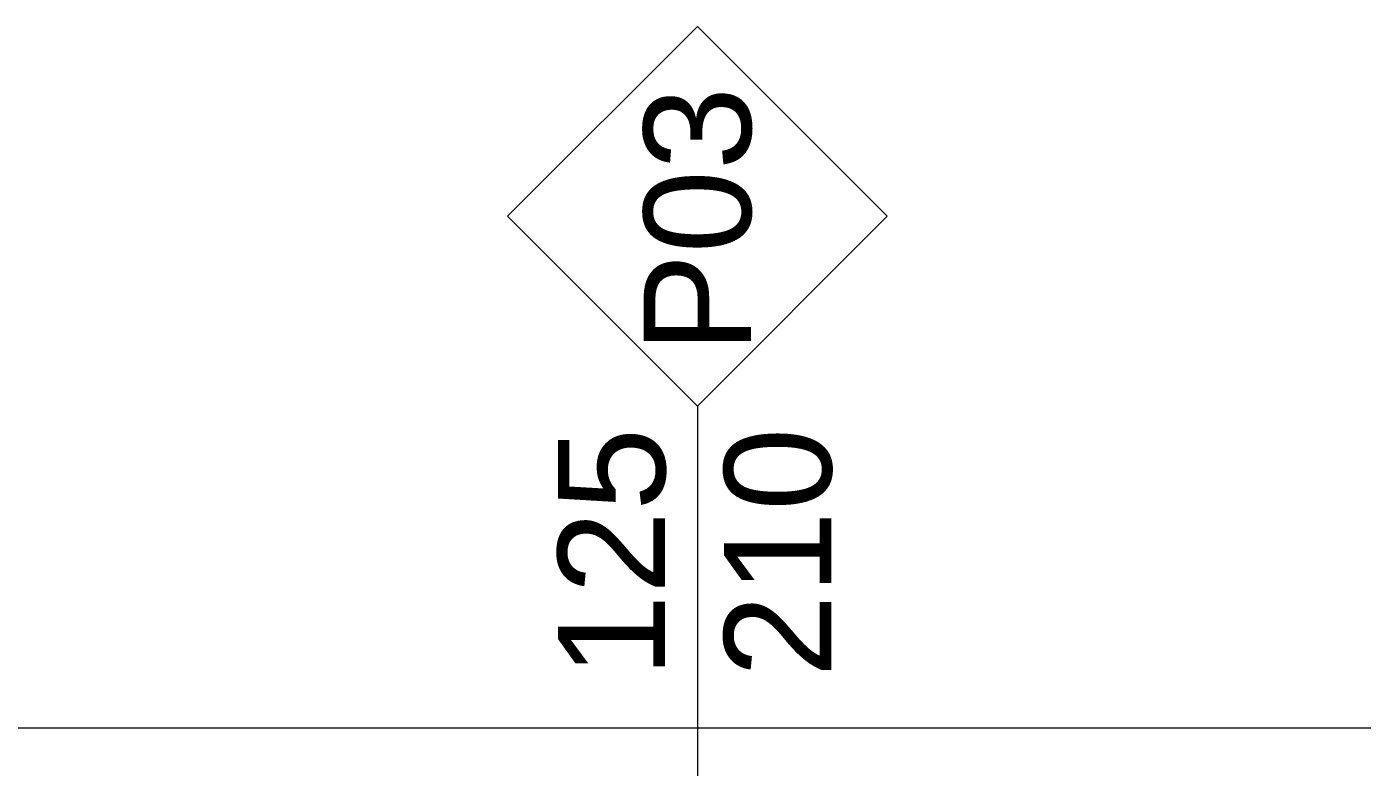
# Model space of a CAD drawing. Extents: x -1701 to 23780, y -363 to 7742.
# Drawn here: x 8980 to 9104.5, y 2861.3 to 2930.3 of the extents above; entities that cross this region are included whole.
import ezdxf
from ezdxf.enums import TextEntityAlignment as Align

# ---------------------------------------------------------------- set-up
doc = ezdxf.new("R2010")
doc.units = 0
doc.header["$LTSCALE"] = 25
doc.header["$MEASUREMENT"] = 0
doc.layers.get('0').update_dxf_attribs({"color": 9, "lineweight": 9})
doc.layers.add('Audi$0$06C', color=8, linetype='Continuous', lineweight=9)
doc.layers.add('Audi$0$22', color=8, linetype='Continuous', lineweight=9)
doc.styles.add('Audi$0$Arial', font='arial.ttf', dxfattribs={"height": 2.5})

# ---------------------------------------------------------------- blocks, each defined once
blk = doc.blocks.new('Audi$0$0_windowno')
for points in [[(0, 3.536), (-3.536, 0), (0, -3.536), (3.536, 0), (0, 3.536)], [(3.536, 0), (11.536, 0)]]:
    blk.add_lwpolyline(points)
at = {"style": 'Audi$0$Arial'}
blk.add_attdef('GENISLIK', text='', height=2, dxfattribs=at).set_placement((4.036, 0), align=Align.BOTTOM_LEFT)
blk.add_attdef('PENCERENO', text='', height=2, dxfattribs=at).set_placement((0, 0), align=Align.MIDDLE_CENTER)
blk.add_attdef('YUKSEKLIK', text='', height=2, dxfattribs=at).set_placement((4.036, -0.5), align=Align.TOP_LEFT)
blk = doc.blocks.new('Audi')
at = {"layer": 'Audi$0$06C'}
blk.add_line((7067.5, 2865), (10767.5, 2865), dxfattribs=at)
at = {"layer": 'Audi$0$22'}
ref = blk.add_blockref('Audi$0$0_windowno', (9042.5, 2912.67), dxfattribs=dict(at, xscale=-5, yscale=5, zscale=5, rotation=90))
ref.add_attrib('PENCERENO', 'P03', dxfattribs={"layer": '0', "height": 10, "rotation": 90, "style": 'Audi$0$Arial'}).set_placement((9042.5, 2912.32), align=Align.MIDDLE_CENTER)
ref.add_attrib('GENISLIK', '125', dxfattribs={"layer": '0', "height": 10, "rotation": 90, "style": 'Audi$0$Arial'}).set_placement((9042.5, 2869.67), align=Align.BOTTOM_LEFT)
ref.add_attrib('YUKSEKLIK', '210', dxfattribs={"layer": '0', "height": 10, "rotation": 90, "style": 'Audi$0$Arial'}).set_placement((9045, 2869.67), align=Align.TOP_LEFT)

msp = doc.modelspace()

# ---------------------------------------------------------------- block references
at = {"color": 6}
msp.add_blockref('Audi', (0, 0), dxfattribs=at)

doc.saveas('drawing.dxf')
